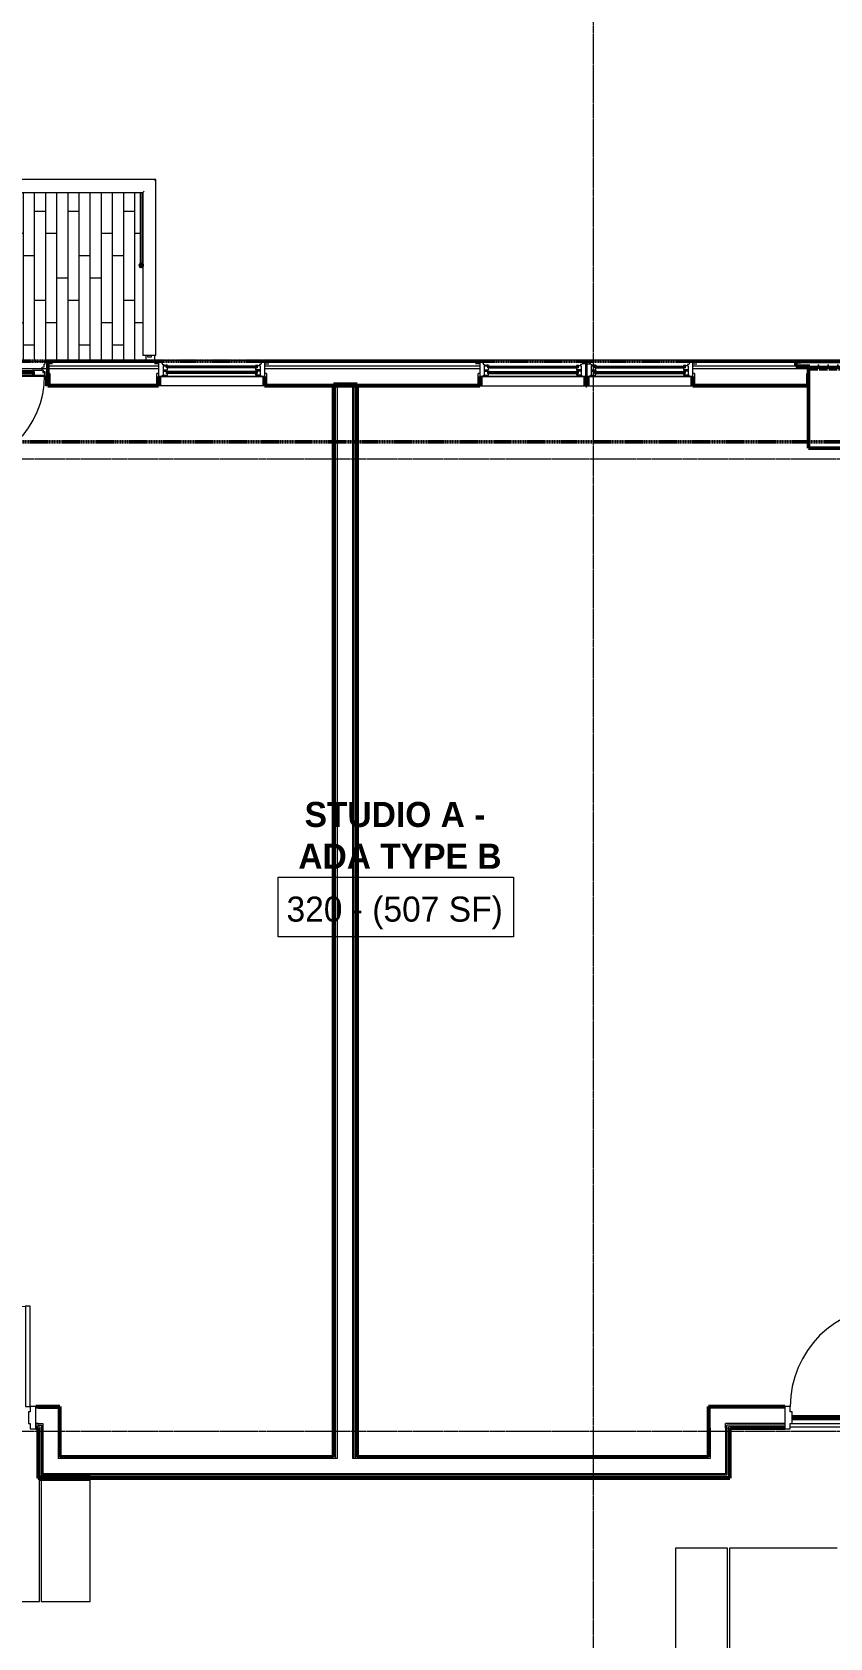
# Model space of a CAD drawing. Header units: inches. Extents: x -4235 to -464, y 9767 to 12463.
# Drawn here: x -3029 to -2743, y 10393 to 10969 of the extents above; entities that cross this region are included whole.
import ezdxf

# ---------------------------------------------------------------- set-up
doc = ezdxf.new("R2010")
doc.units = ezdxf.units.IN
doc.header["$MEASUREMENT"] = 0
doc.linetypes.add('Dash 1_16_', pattern=[0.125, 0.0625, -0.0625])
doc.linetypes.add('Grid Line 1_2_', pattern=[0.875, 0.5, -0.125, 0.125, -0.125])
for name, color, linetype, lineweight in [('0-1', 7, 'Continuous', 5), ('0-2', 90, 'Continuous', 9), ('A-AREA-2', 10, 'Continuous', 70), ('A-AREA-IDEN', 2, 'Continuous', 9), ('A-DOOR-1', 50, 'Continuous', 20), ('A-DOOR-2', 90, 'Continuous', 9), ('A-DOOR-3', 31, 'Continuous', 9), ('A-DOOR-4', 31, 'Continuous', 20), ('A-DOOR-FRAM', 31, 'Continuous', 9), ('A-DOOR-FRAM-1', 50, 'Continuous', 20), ('A-DOOR-FRAM-2', 31, 'Continuous', 20), ('A-DOOR-GLAZ', 31, 'Continuous', 9), ('A-FLOR-2', 90, 'Continuous', 9), ('A-FLOR-3', 192, 'Continuous', 9), ('A-FLOR-HRAL', 11, 'Continuous', 9), ('A-FLOR-PATT-1', 9, 'Continuous', 9), ('A-GENM', 5, 'Continuous', 9), ('A-GENM-3', 5, 'Continuous', 50), ('A-GLAZ-1', 151, 'Continuous', 9), ('A-GLAZ-2', 151, 'Continuous', 20), ('A-GLAZ-3', 151, 'Continuous', 50), ('A-WALL', 113, 'Continuous', 13), ('A-WALL-2', 250, 'Continuous', 13), ('A-WALL-4', 113, 'Continuous', 50), ('A-WALL-5', 113, 'Continuous', 9), ('C-PROP-LINE-1', 91, 'Dash 1_16_', 50), ('I-WALL-1', 7, 'Continuous', 50), ('S-GRID-1', 1, 'Grid Line 1_2_', 9)]:
    doc.layers.add(name, color=color, linetype=linetype, lineweight=lineweight)
doc.styles.add('Century Gothic', font='ufonts.com_century-gothic.ttf', dxfattribs={"height": 9})
doc.styles.add('Century Gothic_B', font='GOTHICB.TTF', dxfattribs={"height": 9})

# ---------------------------------------------------------------- blocks, each defined once
blk = doc.blocks.new('HOLLOW METAL - UNIT DOOR-2191978-BACKGROUND - 3RD FLOOR')
at = {"layer": 'A-DOOR-1'}
for p, q in [((18, 40.125), (16.25, 40.125)), ((16.25, 40.125), (16.25, 4.125)), ((18, 4.125), (18, 40.125)), ((16.25, 4.125), (18, 4.125))]:
    blk.add_line(p, q, dxfattribs=at)
at = {"layer": 'A-DOOR-2'}
blk.add_arc((18, 4.125), 36, 90, 180, dxfattribs=at)
at = {"layer": 'A-DOOR-FRAM-1'}
for p, q in [((-18, 4.125), (-20, 4.125)), ((-20, 4.125), (-20, -3.875)), ((-18, 2.1875), (-18, 4.125)), ((-17.375, 2.1875), (-18, 2.1875)), ((-17.375, -1.9375), (-17.375, 2.1875)), ((18, 2.1875), (17.375, 2.1875)), ((17.375, 2.1875), (17.375, -1.9375)), ((18, 4.125), (18, 2.1875)), ((20, 4.125), (18, 4.125)), ((20, -3.875), (20, 4.125)), ((-20, -3.875), (-18, -3.875)), ((-18, -3.875), (-18, -1.9375)), ((-18, -1.9375), (-17.375, -1.9375)), ((17.375, -1.9375), (18, -1.9375)), ((18, -1.9375), (18, -3.875)), ((18, -3.875), (20, -3.875))]:
    blk.add_line(p, q, dxfattribs=at)
blk = doc.blocks.new('HOLLOW METAL - UNIT DOOR-2191979-BACKGROUND - 3RD FLOOR')
at = {"layer": 'A-DOOR-1'}
for p, q in [((18, 40.125), (16.25, 40.125)), ((16.25, 40.125), (16.25, 4.125)), ((18, 4.125), (18, 40.125)), ((16.25, 4.125), (18, 4.125))]:
    blk.add_line(p, q, dxfattribs=at)
at = {"layer": 'A-DOOR-2'}
blk.add_arc((18, 4.125), 36, 90, 180, dxfattribs=at)
at = {"layer": 'A-DOOR-FRAM-1'}
for p, q in [((-18, 4.125), (-20, 4.125)), ((-20, 4.125), (-20, -3.875)), ((-18, 2.1875), (-18, 4.125)), ((-17.375, 2.1875), (-18, 2.1875)), ((-17.375, -1.9375), (-17.375, 2.1875)), ((18, 2.1875), (17.375, 2.1875)), ((17.375, 2.1875), (17.375, -1.9375)), ((18, 4.125), (18, 2.1875)), ((20, 4.125), (18, 4.125)), ((20, -3.875), (20, 4.125)), ((-20, -3.875), (-18, -3.875)), ((-18, -3.875), (-18, -1.9375)), ((-18, -1.9375), (-17.375, -1.9375)), ((17.375, -1.9375), (18, -1.9375)), ((18, -1.9375), (18, -3.875)), ((18, -3.875), (20, -3.875))]:
    blk.add_line(p, q, dxfattribs=at)
blk = doc.blocks.new('CTR - 1st Phase - Common Walls_rvt-1-BACKGROUND - 3RD FLOOR')
at = {"layer": 'A-AREA-2'}
blk.add_line((-2756.1, 10472.29), (-2721.35, 10472.29), dxfattribs=at)
at = {"layer": 'A-FLOR-2'}
for p, q in [((-3026.15, 10406.19), (-3026.15, 10450.16)), ((-3025.52, 10450.16), (-3025.52, 10406.19)), ((-3007.91, 10406.19), (-3007.91, 10450.16)), ((-2779.2, 10425.39), (-2797.9, 10425.39)), ((-2797.9, 10425.39), (-2797.9, 10381.16)), ((-2779.2, 10363.41), (-2779.2, 10425.39)), ((-2739.92, 10425.39), (-2778.57, 10425.39)), ((-2778.57, 10425.39), (-2778.57, 10361.48)), ((-3064.8, 10406.19), (-3026.15, 10406.19)), ((-3025.52, 10406.19), (-3007.91, 10406.19))]:
    blk.add_line(p, q, dxfattribs=at)
at = {"layer": 'A-WALL-2'}
for p, q in [((-2919.95, 10843.14), (-2919.95, 10458.16)), ((-2919.32, 10843.14), (-2919.32, 10458.16)), ((-2913.82, 10843.14), (-2913.82, 10458.16)), ((-2913.32, 10843.14), (-2913.32, 10458.16)), ((-2912.7, 10843.14), (-2912.7, 10458.16)), ((-3026.52, 10475.54), (-3027.42, 10475.54)), ((-3026.52, 10475.54), (-3024.9, 10475.54)), ((-3024.9, 10475.54), (-3019.4, 10475.54)), ((-3019.4, 10475.54), (-3019.4, 10457.54)), ((-2758.72, 10475.54), (-2785.47, 10475.54)), ((-2785.47, 10470.04), (-2785.47, 10475.54)), ((-3026.52, 10470.04), (-3027.42, 10470.04)), ((-3026.52, 10469.54), (-3027.42, 10469.54)), ((-3026.52, 10468.91), (-3027.42, 10468.91)), ((-3026.52, 10470.04), (-3025.4, 10470.04)), ((-3026.52, 10469.54), (-3026.02, 10469.54)), ((-3026.52, 10468.91), (-3026.02, 10468.91)), ((-3026.02, 10469.54), (-3025.4, 10469.54)), ((-3026.02, 10468.91), (-3026.02, 10450.91)), ((-3025.4, 10470.04), (-3024.9, 10470.04)), ((-3025.4, 10469.54), (-3025.4, 10451.54)), ((-3024.9, 10470.04), (-3024.9, 10452.04)), ((-2785.47, 10468.41), (-2785.47, 10470.04)), ((-2785.47, 10468.41), (-2785.47, 10457.54)), ((-2758.72, 10470.04), (-2779.97, 10470.04)), ((-2779.97, 10469.54), (-2779.97, 10470.04)), ((-2779.97, 10468.41), (-2779.97, 10469.54)), ((-2779.97, 10468.41), (-2779.97, 10452.04)), ((-2758.72, 10469.54), (-2779.47, 10469.54)), ((-2779.47, 10468.91), (-2779.47, 10469.54)), ((-2779.47, 10468.41), (-2779.47, 10468.91)), ((-2779.47, 10468.41), (-2779.47, 10451.54)), ((-2758.72, 10468.91), (-2778.85, 10468.91)), ((-2778.85, 10468.41), (-2778.85, 10468.91)), ((-2778.85, 10468.41), (-2778.85, 10450.91)), ((-3018.77, 10457.54), (-3019.4, 10457.54)), ((-2919.95, 10457.54), (-3018.77, 10457.54)), ((-2919.95, 10458.16), (-2919.95, 10457.54)), ((-2919.32, 10457.54), (-2919.95, 10457.54)), ((-2919.32, 10457.54), (-2919.95, 10457.54)), ((-2919.32, 10458.16), (-2919.32, 10457.54)), ((-2913.82, 10458.16), (-2913.82, 10457.54)), ((-2913.32, 10457.54), (-2913.82, 10457.54)), ((-2913.32, 10457.54), (-2913.82, 10457.54)), ((-2913.32, 10458.16), (-2913.32, 10457.54)), ((-2912.7, 10457.54), (-2913.32, 10457.54)), ((-2912.7, 10457.54), (-2913.32, 10457.54)), ((-2912.7, 10458.16), (-2912.7, 10457.54)), ((-2786.1, 10457.54), (-2912.7, 10457.54)), ((-2785.47, 10457.54), (-2786.1, 10457.54)), ((-3025.4, 10450.91), (-3026.02, 10450.91)), ((-3026.02, 10450.41), (-3026.02, 10450.91)), ((-3026.02, 10450.91), (-3026.02, 10450.41)), ((-3024.9, 10451.54), (-3025.4, 10451.54)), ((-3018.77, 10450.91), (-3025.4, 10450.91)), ((-3019.4, 10452.04), (-3024.9, 10452.04)), ((-3018.77, 10451.54), (-3024.9, 10451.54)), ((-3018.77, 10452.04), (-3019.4, 10452.04)), ((-2786.1, 10452.04), (-3018.77, 10452.04)), ((-2786.1, 10451.54), (-3018.77, 10451.54)), ((-2786.1, 10450.91), (-3018.77, 10450.91)), ((-2785.47, 10452.04), (-2786.1, 10452.04)), ((-2779.97, 10451.54), (-2786.1, 10451.54)), ((-2779.47, 10450.91), (-2786.1, 10450.91)), ((-2779.97, 10452.04), (-2785.47, 10452.04)), ((-2779.47, 10451.54), (-2779.97, 10451.54)), ((-2778.85, 10450.91), (-2779.47, 10450.91))]:
    blk.add_line(p, q, dxfattribs=at)
at = {"layer": 'I-WALL-1'}
for p, q in [((-2912.07, 10843.14), (-2920.57, 10843.14)), ((-2920.57, 10843.14), (-2920.57, 10458.16)), ((-2912.07, 10458.16), (-2912.07, 10843.14)), ((-3026.52, 10476.16), (-3027.42, 10476.16)), ((-3019.4, 10476.16), (-3026.52, 10476.16)), ((-3018.77, 10476.16), (-3019.4, 10476.16)), ((-3018.77, 10458.16), (-3018.77, 10476.16)), ((-2758.72, 10476.16), (-2786.1, 10476.16)), ((-2786.1, 10476.16), (-2786.1, 10475.54)), ((-2786.1, 10475.54), (-2786.1, 10468.41)), ((-3027.42, 10468.41), (-3026.52, 10468.41)), ((-3026.52, 10468.41), (-3026.52, 10450.41)), ((-2786.1, 10468.41), (-2786.1, 10458.16)), ((-2778.35, 10468.41), (-2758.72, 10468.41)), ((-2778.35, 10450.41), (-2778.35, 10468.41)), ((-2920.57, 10458.16), (-3018.77, 10458.16)), ((-2786.1, 10458.16), (-2912.07, 10458.16)), ((-3026.52, 10450.41), (-3026.02, 10450.41)), ((-3007.91, 10450.79), (-3026.15, 10450.79)), ((-3026.15, 10450.79), (-3026.15, 10450.16)), ((-3026.15, 10450.16), (-3007.91, 10450.16)), ((-3026.02, 10450.41), (-3018.77, 10450.41)), ((-3018.77, 10450.41), (-2786.1, 10450.41)), ((-3007.91, 10450.16), (-3007.91, 10450.79)), ((-2786.1, 10450.41), (-2778.85, 10450.41)), ((-2778.85, 10450.41), (-2778.35, 10450.41))]:
    blk.add_line(p, q, dxfattribs=at)
at = {"layer": '0-2'}
for name, p in [('HOLLOW METAL - UNIT DOOR-2191979-BACKGROUND - 3RD FLOOR', (-3047.42, 10472.04)), ('HOLLOW METAL - UNIT DOOR-2191978-BACKGROUND - 3RD FLOOR', (-2738.72, 10472.04))]:
    blk.add_blockref(name, p, dxfattribs=at)
blk = doc.blocks.new('Door-Inswing-Andersen-400_Series-Single - 3_ 0-1_8_ x 6_ 7-1_2_ - 3rd floor-2895941-BACKGROUND - 3RD FLOOR')
at = {"layer": 'A-DOOR-3'}
blk.add_line((16.87, 0.66), (16.87, 34.41), dxfattribs=at)
blk.add_arc((16.87, 0.66), 33.75, 90, 180, dxfattribs=at)
at = {"layer": 'A-DOOR-4'}
for p, q in [((-16.87, -0.41), (-16.87, 0.66)), ((-16.87, 0.66), (-12.44, 0.66)), ((-13.19, 0.66), (-13.19, -0.66)), ((-13.19, 0.66), (-13.19, 0.59)), ((-13.19, 0.59), (-12.67, 0.59)), ((-12.44, 0.09), (-13.19, 0.09)), ((-12.67, 0.59), (-12.47, 0.34)), ((-12.47, 0.34), (-12.44, 0.16)), ((12.44, 0.66), (-12.44, 0.66)), ((-12.44, 0.16), (-12.44, 0.09)), ((16.87, 0.66), (12.44, 0.66)), ((12.47, 0.34), (12.44, 0.16)), ((12.44, 0.16), (12.44, 0.09)), ((12.44, 0.09), (13.19, 0.09)), ((12.67, 0.59), (12.47, 0.34)), ((13.19, 0.59), (12.67, 0.59)), ((13.19, 0.66), (13.19, -0.66)), ((13.19, 0.66), (13.19, 0.59)), ((16.87, -0.41), (16.87, 0.66)), ((-16.26, -0.42), (-16.87, -0.41)), ((-16.26, -1.06), (-16.26, -0.42)), ((-16.26, -1.06), (-12.44, -1.06)), ((-13.19, -0.66), (-12.44, -0.66)), ((-12.44, -0.75), (-12.47, -1.06)), ((-12.44, -0.66), (-12.44, -0.75)), ((12.44, -1.06), (-12.44, -1.06)), ((12.44, -0.66), (12.44, -0.75)), ((13.19, -0.66), (12.44, -0.66)), ((12.44, -0.75), (12.47, -1.06)), ((16.26, -1.06), (12.44, -1.06)), ((16.26, -0.42), (16.87, -0.41)), ((16.26, -1.06), (16.26, -0.42))]:
    blk.add_line(p, q, dxfattribs=at)
at = {"layer": 'A-DOOR-FRAM'}
for p, q in [((-17.94, 4.44), (-17.31, 4.44)), ((-17.94, 1.12), (-17.94, 4.44)), ((-17.31, 1.12), (-17.94, 1.12)), ((-17.31, 4.44), (-17.31, 1.12)), ((17.31, 4.44), (17.94, 4.44)), ((17.31, 1.12), (17.31, 4.44)), ((17.94, 1.12), (17.31, 1.12)), ((17.94, 4.44), (17.94, 1.12))]:
    blk.add_line(p, q, dxfattribs=at)
at = {"layer": 'A-DOOR-FRAM-2'}
for p, q in [((-18.06, -4.75), (-18.06, 1.12)), ((-18.06, 1.12), (-17.03, 1.12)), ((-17.69, 1.12), (-18.06, 1.12)), ((-18.06, 1.12), (-17.94, 1.12)), ((-17.31, 1.12), (17.31, 1.12)), ((-17.03, 1.12), (-17.03, -0.66)), ((17.03, 1.12), (17.03, -0.66)), ((18.06, 1.12), (17.03, 1.12)), ((17.94, 1.12), (18.06, 1.12)), ((18.06, -4.75), (18.06, 1.12)), ((-19.69, -3.44), (-18.06, -3.44)), ((-18.06, -4.75), (-17.03, -4.75)), ((-17.03, -0.66), (-16.45, -0.66)), ((-16.69, -3.39), (-17.03, -3.63)), ((-17.03, -3.63), (-17.03, -4.75)), ((-16, -2.23), (-16.69, -2.39)), ((-16.69, -2.39), (-16.69, -3.39)), ((-16.45, -0.66), (-16.45, -1.09)), ((-16.45, -1.09), (-16, -1.09)), ((-16, -1.09), (-16, -2.23)), ((16.45, -1.09), (16, -1.09)), ((16, -1.09), (16, -2.23)), ((16, -2.23), (16.69, -2.39)), ((16.45, -0.66), (16.45, -1.09)), ((17.03, -0.66), (16.45, -0.66)), ((16.69, -2.39), (16.69, -3.39)), ((16.69, -3.39), (17.03, -3.63)), ((17.03, -3.63), (17.03, -4.75)), ((18.06, -4.75), (17.03, -4.75)), ((19.69, -3.44), (18.06, -3.44))]:
    blk.add_line(p, q, dxfattribs=at)
at = {"layer": 'A-DOOR-GLAZ'}
for p, q in [((12.44, 0.09), (-12.44, 0.09)), ((-13.19, -0.06), (-12.44, -0.06)), ((-12.44, -0.5), (-13.19, -0.5)), ((-12.98, -0.5), (-12.98, -0.06)), ((12.44, -0.06), (-12.44, -0.06)), ((12.44, -0.5), (-12.44, -0.5)), ((12.44, -0.66), (-12.44, -0.66)), ((13.19, -0.06), (12.44, -0.06)), ((12.44, -0.5), (13.19, -0.5)), ((12.98, -0.5), (12.98, -0.06))]:
    blk.add_line(p, q, dxfattribs=at)
blk = doc.blocks.new('Perforated Panel at Magic-Pak - hvac panel - 3rd floor-2505075-BACKGROUND - 3RD FLOOR')
at = {"layer": 'A-GLAZ-3'}
for p, q in [((19.01, 4.44), (-19.01, 4.44)), ((-19.01, 4.37), (19.01, 4.37))]:
    blk.add_line(p, q, dxfattribs=at)
blk = doc.blocks.new('Window-Double_Hung-Andersen-400_Series-Tilt_Wash - DOUBLE HUNG - COTTAGE - 3RD FLOOR-2888224-BACKGROUND - 3RD FLOOR')
at = {"layer": 'A-GLAZ-1'}
for p, q in [((-16.29, 2.5), (-15.7, 2.5)), ((-16.29, 2.12), (-15.7, 2.12)), ((-16.29, 0.56), (-15.7, 0.56)), ((-16.29, 0.19), (-15.7, 0.19)), ((-15.82, 2.5), (-15.82, 2.12)), ((-15.82, 0.56), (-15.82, 0.19)), ((-15.7, 2.62), (15.7, 2.62)), ((-15.7, 2.5), (15.7, 2.5)), ((-15.7, 2.12), (15.7, 2.12)), ((-15.7, 2), (15.7, 2)), ((-15.7, 0.69), (15.7, 0.69)), ((-15.7, 0.56), (15.7, 0.56)), ((-15.7, 0.19), (15.7, 0.19)), ((-15.7, 0.06), (15.7, 0.06)), ((16.29, 2.5), (15.7, 2.5)), ((16.29, 2.12), (15.7, 2.12)), ((16.29, 0.56), (15.7, 0.56)), ((16.29, 0.19), (15.7, 0.19)), ((15.82, 2.5), (15.82, 2.12)), ((15.82, 0.56), (15.82, 0.19)), ((-19.01, -2.44), (-18.95, -2.44)), ((-18.95, -3.94), (-19.01, -3.94)), ((18.95, -1.06), (-18.95, -1.06)), ((-18.95, -1.06), (-18.95, -4.44)), ((-18.95, -4.44), (18.95, -4.44)), ((-18.32, -1.06), (-18.32, -4.44)), ((18.32, -1.06), (18.32, -4.44)), ((18.95, -4.44), (18.95, -1.06)), ((18.95, -2.44), (19.01, -2.44)), ((19.01, -3.94), (18.95, -3.94))]:
    blk.add_line(p, q, dxfattribs=at)
at = {"layer": 'A-GLAZ-2'}
for p, q in [((-19.01, 3.44), (-20.51, 3.44)), ((19.01, 4.81), (-19.01, 4.81)), ((-19.01, 4.81), (-19.01, -1.06)), ((-18.2, 4.81), (-18.2, 4)), ((-18.2, 4), (-17.92, 4)), ((-17.92, 4), (-17.61, 3.19)), ((-17.61, 3.19), (-17.14, 3.19)), ((-17.42, 2.75), (-16.57, 2.75)), ((-17.42, 2.75), (-17.42, -0.56)), ((-17.42, 1.37), (-15.86, 1.37)), ((-17.42, 0.81), (-16.57, 0.81)), ((-17.14, 3.19), (-17.14, 2.75)), ((-15.86, 2.97), (-16.57, 2.97)), ((-16.57, 2.62), (-16.57, 2.97)), ((-15.7, 2.62), (-16.57, 2.62)), ((-15.86, 1.03), (-16.57, 1.03)), ((-16.57, 0.69), (-16.57, 1.03)), ((-15.7, 0.69), (-16.57, 0.69)), ((-16.29, 2.62), (-16.29, 2)), ((-15.7, 2), (-16.29, 2)), ((-16.29, 0.69), (-16.29, 0.06)), ((-15.7, 0.06), (-16.29, 0.06)), ((-15.86, 2.97), (-15.7, 2.62)), ((-15.86, 1.37), (-15.7, 2)), ((-15.86, 1.03), (-15.7, 0.69)), ((-15.86, -0.56), (-15.7, 0.06)), ((15.86, 2.97), (15.7, 2.62)), ((15.7, 2.62), (16.57, 2.62)), ((15.7, 2), (16.29, 2)), ((15.86, 1.37), (15.7, 2)), ((15.86, 1.03), (15.7, 0.69)), ((15.7, 0.69), (16.57, 0.69)), ((15.7, 0.06), (16.29, 0.06)), ((15.86, -0.56), (15.7, 0.06)), ((15.86, 2.97), (16.57, 2.97)), ((17.42, 1.37), (15.86, 1.37)), ((15.86, 1.03), (16.57, 1.03)), ((16.29, 2.62), (16.29, 2)), ((16.29, 0.69), (16.29, 0.06)), ((16.57, 2.62), (16.57, 2.97)), ((17.42, 2.75), (16.57, 2.75)), ((16.57, 0.69), (16.57, 1.03)), ((17.42, 0.81), (16.57, 0.81)), ((17.14, 3.19), (17.14, 2.75)), ((17.61, 3.19), (17.14, 3.19)), ((17.42, 2.75), (17.42, -0.56)), ((17.92, 4), (17.61, 3.19)), ((18.2, 4), (17.92, 4)), ((18.2, 4.81), (18.2, 4)), ((19.01, -1.06), (19.01, 4.81)), ((19.01, 3.44), (20.51, 3.44)), ((-19.01, -1.06), (19.01, -1.06)), ((-17.67, -0.78), (-18, -1.06)), ((-17.67, -0.78), (-17.67, -0.56)), ((-17.67, -0.56), (-15.86, -0.56)), ((17.67, -0.56), (15.86, -0.56)), ((17.67, -0.78), (17.67, -0.56)), ((17.67, -0.78), (18, -1.06))]:
    blk.add_line(p, q, dxfattribs=at)
blk = doc.blocks.new('Window-Double_Hung-Andersen-400_Series-Tilt_Wash - DOUBLE HUNG - COTTAGE - 3RD FLOOR-2888547-BACKGROUND - 3RD FLOOR')
at = {"layer": 'A-GLAZ-1'}
for p, q in [((-19.01, 3.94), (-18.95, 3.94)), ((-18.95, 2.44), (-19.01, 2.44)), ((-18.95, 4.44), (18.95, 4.44)), ((-18.95, 1.06), (-18.95, 4.44)), ((18.95, 1.06), (-18.95, 1.06)), ((-18.32, 1.06), (-18.32, 4.44)), ((18.32, 1.06), (18.32, 4.44)), ((18.95, 4.44), (18.95, 1.06)), ((18.95, 3.94), (19.01, 3.94)), ((19.01, 2.44), (18.95, 2.44)), ((-16.29, -0.19), (-15.7, -0.19)), ((-16.29, -0.56), (-15.7, -0.56)), ((-16.29, -2.13), (-15.7, -2.13)), ((-16.29, -2.5), (-15.7, -2.5)), ((-15.82, -0.56), (-15.82, -0.19)), ((-15.82, -2.5), (-15.82, -2.13)), ((-15.7, -0.06), (15.7, -0.06)), ((-15.7, -0.19), (15.7, -0.19)), ((-15.7, -0.56), (15.7, -0.56)), ((-15.7, -0.69), (15.7, -0.69)), ((-15.7, -2), (15.7, -2)), ((-15.7, -2.13), (15.7, -2.13)), ((-15.7, -2.5), (15.7, -2.5)), ((-15.7, -2.63), (15.7, -2.63)), ((16.29, -0.19), (15.7, -0.19)), ((16.29, -0.56), (15.7, -0.56)), ((16.29, -2.13), (15.7, -2.13)), ((16.29, -2.5), (15.7, -2.5)), ((15.82, -0.56), (15.82, -0.19)), ((15.82, -2.5), (15.82, -2.13))]:
    blk.add_line(p, q, dxfattribs=at)
at = {"layer": 'A-GLAZ-2'}
for p, q in [((-19.01, 1.06), (19.01, 1.06)), ((-19.01, -4.81), (-19.01, 1.06)), ((-17.67, 0.78), (-18, 1.06)), ((-17.67, 0.78), (-17.67, 0.56)), ((-17.67, 0.56), (-15.86, 0.56)), ((-17.42, -2.75), (-17.42, 0.56)), ((-15.86, 0.56), (-15.7, -0.06)), ((15.86, 0.56), (15.7, -0.06)), ((17.67, 0.56), (15.86, 0.56)), ((17.42, -2.75), (17.42, 0.56)), ((17.67, 0.78), (18, 1.06)), ((17.67, 0.78), (17.67, 0.56)), ((19.01, 1.06), (19.01, -4.81)), ((-19.01, -3.44), (-20.51, -3.44)), ((19.01, -4.81), (-19.01, -4.81)), ((-18.2, -4), (-17.92, -4)), ((-18.2, -4.81), (-18.2, -4)), ((-17.92, -4), (-17.61, -3.19)), ((-17.61, -3.19), (-17.14, -3.19)), ((-17.42, -0.81), (-16.57, -0.81)), ((-17.42, -1.38), (-15.86, -1.38)), ((-17.42, -2.75), (-16.57, -2.75)), ((-17.14, -3.19), (-17.14, -2.75)), ((-16.57, -0.69), (-16.57, -1.03)), ((-15.7, -0.69), (-16.57, -0.69)), ((-15.86, -1.03), (-16.57, -1.03)), ((-16.57, -2.63), (-16.57, -2.97)), ((-15.7, -2.63), (-16.57, -2.63)), ((-15.86, -2.97), (-16.57, -2.97)), ((-16.29, -0.69), (-16.29, -0.06)), ((-15.7, -0.06), (-16.29, -0.06)), ((-16.29, -2.63), (-16.29, -2)), ((-15.7, -2), (-16.29, -2)), ((-15.86, -1.03), (-15.7, -0.69)), ((-15.86, -1.38), (-15.7, -2)), ((-15.86, -2.97), (-15.7, -2.63)), ((15.7, -0.06), (16.29, -0.06)), ((15.86, -1.03), (15.7, -0.69)), ((15.7, -0.69), (16.57, -0.69)), ((15.86, -1.38), (15.7, -2)), ((15.7, -2), (16.29, -2)), ((15.86, -2.97), (15.7, -2.63)), ((15.7, -2.63), (16.57, -2.63)), ((15.86, -1.03), (16.57, -1.03)), ((17.42, -1.38), (15.86, -1.38)), ((15.86, -2.97), (16.57, -2.97)), ((16.29, -0.69), (16.29, -0.06)), ((16.29, -2.63), (16.29, -2)), ((16.57, -0.69), (16.57, -1.03)), ((17.42, -0.81), (16.57, -0.81)), ((16.57, -2.63), (16.57, -2.97)), ((17.42, -2.75), (16.57, -2.75)), ((17.14, -3.19), (17.14, -2.75)), ((17.61, -3.19), (17.14, -3.19)), ((17.92, -4), (17.61, -3.19)), ((18.2, -4), (17.92, -4)), ((18.2, -4.81), (18.2, -4)), ((19.01, -3.44), (20.51, -3.44))]:
    blk.add_line(p, q, dxfattribs=at)
blk = doc.blocks.new('V-Series_EWC4_SPVU_RFA_2015 - 2ND AND 3RD FLOOR-2226480-BACKGROUND - 3RD FLOOR')
at = {"layer": 'A-GENM'}
for p, q in [((-3858.97, 11733.36), (-3858.97, 11736.15)), ((-3858.97, 11729.87), (-3858.97, 11732.86)), ((-3858.97, 11726.39), (-3858.97, 11729.37)), ((-3858.97, 11722.9), (-3858.97, 11725.89)), ((-3858.97, 11719.42), (-3858.97, 11722.4)), ((-3858.97, 11715.93), (-3858.97, 11718.92)), ((-3858.97, 11712.45), (-3858.97, 11715.43)), ((-3858.97, 11709.15), (-3858.97, 11711.95))]:
    blk.add_line(p, q, dxfattribs=at)
at = {"layer": 'A-GENM-3'}
for p, q in [((-3829.54, 11736.59), (-3858.97, 11736.59)), ((-3858.97, 11736.59), (-3858.97, 11736.15)), ((-3858.97, 11736.15), (-3857.97, 11736.15)), ((-3857.97, 11736.15), (-3857.97, 11733.36)), ((-3829.54, 11708.71), (-3829.54, 11736.59)), ((-3857.97, 11733.36), (-3858.97, 11733.36)), ((-3858.97, 11733.36), (-3858.97, 11732.86)), ((-3858.97, 11732.86), (-3857.97, 11732.86)), ((-3857.97, 11729.87), (-3858.97, 11729.87)), ((-3858.97, 11729.87), (-3858.97, 11729.37)), ((-3858.97, 11729.37), (-3857.97, 11729.37)), ((-3857.97, 11732.86), (-3857.97, 11729.87)), ((-3857.97, 11729.37), (-3857.97, 11726.39)), ((-3857.97, 11726.39), (-3858.97, 11726.39)), ((-3858.97, 11726.39), (-3858.97, 11725.89)), ((-3858.97, 11725.89), (-3857.97, 11725.89)), ((-3857.97, 11725.89), (-3857.97, 11722.9)), ((-3857.97, 11722.9), (-3858.97, 11722.9)), ((-3858.97, 11722.9), (-3858.97, 11722.4)), ((-3858.97, 11722.4), (-3857.97, 11722.4)), ((-3857.97, 11719.42), (-3858.97, 11719.42)), ((-3858.97, 11719.42), (-3858.97, 11718.92)), ((-3858.97, 11718.92), (-3857.97, 11718.92)), ((-3857.97, 11722.4), (-3857.97, 11719.42)), ((-3857.97, 11718.92), (-3857.97, 11715.93)), ((-3857.97, 11715.93), (-3858.97, 11715.93)), ((-3858.97, 11715.93), (-3858.97, 11715.43)), ((-3858.97, 11715.43), (-3857.97, 11715.43)), ((-3857.97, 11712.45), (-3858.97, 11712.45)), ((-3858.97, 11712.45), (-3858.97, 11711.95)), ((-3858.97, 11711.95), (-3857.97, 11711.95)), ((-3857.97, 11715.43), (-3857.97, 11712.45)), ((-3857.97, 11711.95), (-3857.97, 11709.15)), ((-3857.97, 11709.15), (-3858.97, 11709.15)), ((-3858.97, 11709.15), (-3858.97, 11708.71)), ((-3858.97, 11708.71), (-3829.54, 11708.71))]:
    blk.add_line(p, q, dxfattribs=at)
blk = doc.blocks.new('Railing - Baluster_01-2700443-BACKGROUND - 3RD FLOOR')
at = {"layer": 'A-FLOR-HRAL'}
for p, q in [((-0.59, 1.18), (0.59, 1.18)), ((-0.59, 0.59), (-0.59, 1.18)), ((0.59, 1.18), (0.59, 0.59))]:
    blk.add_line(p, q, dxfattribs=at)
blk = doc.blocks.new('Railing - Railing-2700292-BACKGROUND - 3RD FLOOR')
at = {"layer": 'A-FLOR-HRAL'}
for p, q in [((-2984.3, 10916.64), (-3098.35, 10916.64)), ((-3098.35, 10916.64), (-3098.35, 10853.39)), ((-2984.3, 10853.39), (-2984.3, 10916.64)), ((-3093.62, 10911.91), (-2989.02, 10911.91)), ((-3093.62, 10853.39), (-3093.62, 10911.91)), ((-2989.02, 10911.91), (-2989.02, 10853.39)), ((-3097.88, 10853.39), (-3098.35, 10853.39)), ((-3094.1, 10853.39), (-3097.88, 10853.39)), ((-3093.62, 10853.39), (-3094.1, 10853.39)), ((-2988.55, 10853.39), (-2989.02, 10853.39)), ((-2984.77, 10853.39), (-2988.55, 10853.39)), ((-2984.3, 10853.39), (-2984.77, 10853.39))]:
    blk.add_line(p, q, dxfattribs=at)
for points, knots in [([(-3098.35, 10916.64), (-3098.35, 10916.64), (-3098.34, 10916.63), (-3098.31, 10916.6), (-3098.29, 10916.58), (-3098.26, 10916.55), (-3098.23, 10916.52), (-3098.2, 10916.49), (-3098.16, 10916.46), (-3098.12, 10916.41), (-3098.09, 10916.38), (-3098.05, 10916.34), (-3097.98, 10916.27), (-3097.92, 10916.21), (-3097.88, 10916.17)], [0, 0, 0, 0, 0.166667, 0.25, 0.333333, 0.416667, 0.458333, 0.5, 0.583333, 0.666667, 0.708333, 0.75, 0.833333, 1, 1, 1, 1]), ([(-2984.3, 10916.64), (-2984.3, 10916.64), (-2984.31, 10916.63), (-2984.33, 10916.6), (-2984.36, 10916.58), (-2984.39, 10916.55), (-2984.42, 10916.52), (-2984.44, 10916.49), (-2984.48, 10916.46), (-2984.53, 10916.41), (-2984.56, 10916.38), (-2984.6, 10916.34), (-2984.67, 10916.27), (-2984.73, 10916.21), (-2984.77, 10916.17)], [0, 0, 0, 0, 0.166667, 0.25, 0.333333, 0.416667, 0.458333, 0.5, 0.583333, 0.666667, 0.708333, 0.75, 0.833333, 1, 1, 1, 1]), ([(-3094.1, 10912.39), (-3094.05, 10912.35), (-3093.99, 10912.28), (-3093.92, 10912.21), (-3093.87, 10912.16), (-3093.83, 10912.12), (-3093.8, 10912.09), (-3093.77, 10912.06), (-3093.74, 10912.03), (-3093.72, 10912.01), (-3093.69, 10911.98), (-3093.66, 10911.95), (-3093.63, 10911.92), (-3093.62, 10911.91), (-3093.62, 10911.91)], [0, 0, 0, 0, 0.166667, 0.25, 0.333333, 0.375, 0.416667, 0.5, 0.541667, 0.583333, 0.666667, 0.75, 0.833333, 1, 1, 1, 1]), ([(-2988.55, 10912.39), (-2988.59, 10912.35), (-2988.65, 10912.28), (-2988.73, 10912.21), (-2988.78, 10912.16), (-2988.81, 10912.12), (-2988.85, 10912.09), (-2988.88, 10912.06), (-2988.91, 10912.03), (-2988.93, 10912.01), (-2988.96, 10911.98), (-2988.99, 10911.95), (-2989.02, 10911.92), (-2989.02, 10911.92), (-2989.02, 10911.91)], [0, 0, 0, 0, 0.166667, 0.25, 0.333333, 0.375, 0.416667, 0.5, 0.541667, 0.583333, 0.666667, 0.75, 0.833333, 1, 1, 1, 1])]:
    blk.add_open_spline(points, degree=3, knots=knots, dxfattribs=at)
at = {"rotation": 180}
blk.add_blockref('Railing - Baluster_01-2700443-BACKGROUND - 3RD FLOOR', (-2986.66, 10853.98), dxfattribs=at)
blk = doc.blocks.new('Walls 99 - Walls 1-2572281-BACKGROUND - 3RD FLOOR')
at = {"layer": 'A-WALL-4', "flags": 128}
for points in [[(-2989.21, 10885.82), (-2989.22, 10885.92), (-2989.25, 10886.02), (-2989.3, 10886.1), (-2989.37, 10886.17), (-2989.45, 10886.22), (-2989.54, 10886.25), (-2989.63, 10886.25), (-2989.71, 10886.22), (-2989.8, 10886.17), (-2989.86, 10886.1), (-2989.91, 10886.02), (-2989.95, 10885.92), (-2989.96, 10885.82)], [(-2989.96, 10885.82), (-2989.95, 10885.71), (-2989.91, 10885.62), (-2989.86, 10885.53), (-2989.8, 10885.46), (-2989.71, 10885.41), (-2989.63, 10885.39), (-2989.54, 10885.39), (-2989.45, 10885.41), (-2989.37, 10885.46), (-2989.3, 10885.53), (-2989.25, 10885.62), (-2989.22, 10885.71), (-2989.21, 10885.82)]]:
    blk.add_lwpolyline(points, dxfattribs=at)
at = {"layer": 'A-WALL-5'}
for p, q in [((-2989.96, 10911.92), (-2989.96, 10885.82)), ((-2989.21, 10885.82), (-2989.21, 10911.92))]:
    blk.add_line(p, q, dxfattribs=at)
blk = doc.blocks.new('Family - ___-2835860-BACKGROUND - 3RD FLOOR')
at = {"layer": 'C-PROP-LINE-1'}
blk.add_line((-2067.92, 10851.39), (-3401.42, 10851.39), dxfattribs=at)
blk = doc.blocks.new('Family - ___-2835903-BACKGROUND - 3RD FLOOR')
at = {"layer": 'C-PROP-LINE-1'}
blk.add_line((-2096.82, 10822.49), (-3400.92, 10822.49), dxfattribs=at)
blk = doc.blocks.new('Family - ___-2835932-BACKGROUND - 3RD FLOOR')
at = {"layer": 'C-PROP-LINE-1'}
blk.add_line((-2067.92, 10851.39), (-3401.42, 10851.39), dxfattribs=at)

msp = doc.modelspace()

# ---------------------------------------------------------------- hatches: boundary and pattern name
at = {"layer": 'A-FLOR-PATT-1'}
h = msp.add_hatch(dxfattribs=at)
h.set_pattern_fill('FP_4', color=256, style=0, pattern_type=2)
h.set_pattern_definition([(270, (-3759.859, 9809.277), (4, 2e-16), []), (0, (-3759.859, 9809.277), (8, 8), [4, -28]), (0, (-3755.859, 9793.277), (8, 8), [4, -28])])
h.paths.add_polyline_path([(-3093.69, 10851.39), (-2984.66, 10851.39), (-2984.66, 10853.39), (-2986.07, 10853.39), (-2986.07, 10852.8), (-2987.25, 10852.8), (-2987.25, 10853.39), (-2989.02, 10853.39), (-2989.06, 10911.91), (-2989.21, 10911.91), (-2989.25, 10885.62), (-2989.39, 10885.45), (-2989.48, 10885.41), (-2989.77, 10885.45), (-2989.86, 10885.53), (-2989.95, 10885.71), (-2989.96, 10885.92), (-2989.96, 10911.91), (-3092.7, 10911.91), (-3092.74, 10885.62), (-3092.89, 10885.45), (-3092.98, 10885.41), (-3093.26, 10885.45), (-3093.36, 10885.53), (-3093.44, 10885.71), (-3093.45, 10885.92), (-3093.45, 10911.91), (-3093.62, 10911.91), (-3093.64, 10853.39), (-3097.99, 10853.39), (-3097.99, 10851.39), (-3093.69, 10851.39)], flags=0)

# ---------------------------------------------------------------- linework, layer by layer
at = {"layer": 'A-AREA-IDEN', "flags": 128}
msp.add_lwpolyline([(-2940.47, 10666.22), (-2855.97, 10666.22), (-2855.97, 10644.72), (-2940.47, 10644.72)], close=True, dxfattribs=at)
at = {"layer": 'A-FLOR-3'}
for p, q in [((-2984.66, 10851.39), (-2984.66, 10853.39)), ((-3059.19, 10851.39), (-3023.06, 10851.39)), ((-3023.06, 10848.64), (-3059.19, 10848.64)), ((-2756.72, 10470.04), (-2720.72, 10470.04)), ((-2720.72, 10468.79), (-2756.72, 10468.79))]:
    msp.add_line(p, q, dxfattribs=at)
at = {"layer": 'A-WALL'}
for p, q in [((-2983.34, 10851.14), (-3023.06, 10851.14)), ((-2983.34, 10849.64), (-3023.06, 10849.64)), ((-2983.34, 10848.64), (-3023.06, 10848.64)), ((-3022.44, 10846.95), (-3023.06, 10846.95)), ((-3022.44, 10846.95), (-3022.44, 10843.14)), ((-2983.96, 10843.14), (-2983.96, 10846.95)), ((-2983.34, 10846.95), (-2983.96, 10846.95)), ((-2868.14, 10851.14), (-2945.31, 10851.14)), ((-2868.14, 10849.64), (-2945.31, 10849.64)), ((-2868.14, 10848.64), (-2945.31, 10848.64)), ((-2944.69, 10846.95), (-2945.31, 10846.95)), ((-2944.69, 10846.95), (-2944.69, 10843.14)), ((-2868.76, 10843.14), (-2868.76, 10846.95)), ((-2868.14, 10846.95), (-2868.76, 10846.95)), ((-2829.74, 10851.14), (-2830.11, 10851.14)), ((-2829.74, 10849.64), (-2830.11, 10849.64)), ((-2829.74, 10848.64), (-2830.11, 10848.64)), ((-2829.74, 10846.95), (-2830.11, 10846.95)), ((-2754.69, 10851.14), (-2791.71, 10851.14)), ((-2754.69, 10849.64), (-2791.71, 10849.64)), ((-2750.12, 10848.64), (-2791.71, 10848.64)), ((-2791.09, 10846.95), (-2791.71, 10846.95)), ((-2791.09, 10846.95), (-2791.09, 10843.14)), ((-2750.75, 10843.14), (-2750.75, 10846.95)), ((-2750.12, 10846.95), (-2750.75, 10846.95)), ((-3022.44, 10843.14), (-2983.96, 10843.14)), ((-2944.69, 10843.14), (-2868.76, 10843.14)), ((-2791.09, 10843.14), (-2750.75, 10843.14))]:
    msp.add_line(p, q, dxfattribs=at)
at = {"layer": 'A-WALL-4'}
for p, q in [((-2983.34, 10851.39), (-3023.06, 10851.39)), ((-3023.06, 10851.39), (-3023.06, 10842.51)), ((-2868.14, 10851.39), (-2945.31, 10851.39)), ((-2829.74, 10851.39), (-2830.11, 10851.39)), ((-2752.94, 10851.39), (-2791.71, 10851.39)), ((-2754.69, 10849.64), (-2754.69, 10851.14)), ((-2754.69, 10851.14), (-2752.94, 10851.14)), ((-2750.12, 10849.64), (-2754.69, 10849.64)), ((-2752.94, 10851.14), (-2752.94, 10851.39)), ((-2750.12, 10842.51), (-2750.12, 10849.64)), ((-3023.06, 10842.51), (-2983.34, 10842.51)), ((-2983.34, 10842.51), (-2983.34, 10845.89)), ((-2945.31, 10845.89), (-2945.31, 10842.51)), ((-2945.31, 10842.51), (-2868.14, 10842.51)), ((-2868.14, 10842.51), (-2868.14, 10845.89)), ((-2830.11, 10845.89), (-2830.11, 10842.51)), ((-2830.11, 10842.51), (-2829.74, 10842.51)), ((-2829.74, 10842.51), (-2829.74, 10845.89)), ((-2791.71, 10845.89), (-2791.71, 10842.51)), ((-2791.71, 10842.51), (-2750.12, 10842.51))]:
    msp.add_line(p, q, dxfattribs=at)
at = {"layer": 'A-WALL-5'}
for p, q in [((-2983.27, 10842.51), (-2983.34, 10842.51)), ((-2945.31, 10842.51), (-2945.37, 10842.51)), ((-2868.07, 10842.51), (-2868.14, 10842.51)), ((-2830.11, 10842.51), (-2830.17, 10842.51)), ((-2829.67, 10842.51), (-2829.74, 10842.51)), ((-2791.71, 10842.51), (-2791.77, 10842.51))]:
    msp.add_line(p, q, dxfattribs=at)
at = {"layer": 'S-GRID-1'}
for p, q in [((-2827.32, 9836.18), (-2827.32, 12413.74)), ((-464.45, 10816.19), (-4185.7, 10816.19)), ((-464.45, 10467.19), (-4185.7, 10467.19))]:
    msp.add_line(p, q, dxfattribs=at)

# ---------------------------------------------------------------- block references
at = {"layer": '0-1'}
msp.add_blockref('CTR - 1st Phase - Common Walls_rvt-1-BACKGROUND - 3RD FLOOR', (0, 0), dxfattribs=at)
at = {"layer": 'A-DOOR-3', "rotation": 180}
msp.add_blockref('Door-Inswing-Andersen-400_Series-Single - 3_ 0-1_8_ x 6_ 7-1_2_ - 3rd floor-2895941-BACKGROUND - 3RD FLOOR', (-3041.12, 10846.95), dxfattribs=at)
at = {"layer": 'A-FLOR-HRAL'}
msp.add_blockref('Railing - Railing-2700292-BACKGROUND - 3RD FLOOR', (0, 0), dxfattribs=at)
at = {"layer": 'A-GENM', "rotation": 269.9999999999999}
msp.add_blockref('V-Series_EWC4_SPVU_RFA_2015 - 2ND AND 3RD FLOOR-2226480-BACKGROUND - 3RD FLOOR', (-14458.84, 6990.67), dxfattribs=at)
at = {"layer": 'A-GLAZ-1', "rotation": 180}
msp.add_blockref('Window-Double_Hung-Andersen-400_Series-Tilt_Wash - DOUBLE HUNG - COTTAGE - 3RD FLOOR-2888547-BACKGROUND - 3RD FLOOR', (-2964.32, 10846.95), dxfattribs=at)
at = {"layer": 'A-GLAZ-1'}
for name, p in [('Window-Double_Hung-Andersen-400_Series-Tilt_Wash - DOUBLE HUNG - COTTAGE - 3RD FLOOR-2888224-BACKGROUND - 3RD FLOOR', (-2849.12, 10846.95)), ('Window-Double_Hung-Andersen-400_Series-Tilt_Wash - DOUBLE HUNG - COTTAGE - 3RD FLOOR-2888224-BACKGROUND - 3RD FLOOR', (-2810.72, 10846.95)), ('Perforated Panel at Magic-Pak - hvac panel - 3rd floor-2505075-BACKGROUND - 3RD FLOOR', (-2733.92, 10846.95))]:
    msp.add_blockref(name, p, dxfattribs=at)
at = {"layer": 'A-WALL-5'}
msp.add_blockref('Walls 99 - Walls 1-2572281-BACKGROUND - 3RD FLOOR', (0, 0), dxfattribs=at)
at = {"layer": 'C-PROP-LINE-1'}
for name in ['Family - ___-2835860-BACKGROUND - 3RD FLOOR', 'Family - ___-2835932-BACKGROUND - 3RD FLOOR', 'Family - ___-2835903-BACKGROUND - 3RD FLOOR']:
    msp.add_blockref(name, (0, 0), dxfattribs=at)

# ---------------------------------------------------------------- texts
at = {"layer": 'A-AREA-IDEN', "char_height": 9, "attachment_point": 1}
for s, insert, width, style in [('STUDIO A -', (-2930.97, 10693.19), 79.083, 'Century Gothic_B'), ('ADA TYPE B', (-2933.22, 10678.19), 84.537, 'Century Gothic_B'), ('320 - (507 SF)', (-2937.47, 10659.22), 94.839, 'Century Gothic')]:
    msp.add_mtext(s, dxfattribs=dict(at, insert=insert, width=width, style=style))

doc.saveas('drawing.dxf')
